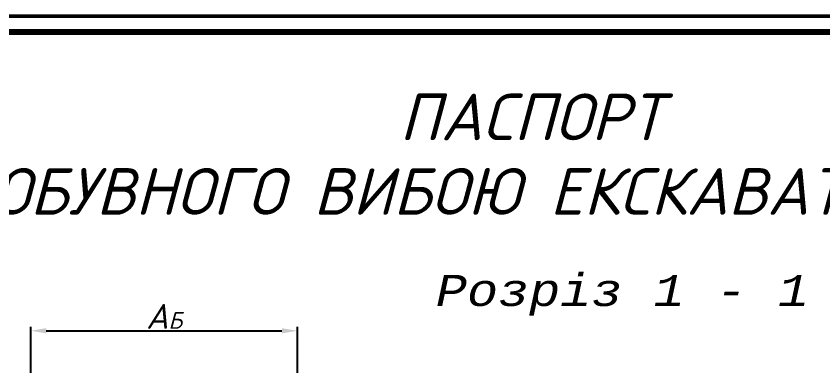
# Model space of a CAD drawing. Header units: millimetres. Extents: x 1555 to 5750, y -1109 to 1444.
# Drawn here: x 2707.3 to 2967.3, y 610.5 to 723 of the extents above; entities that cross this region are included whole.
import ezdxf

# ---------------------------------------------------------------- set-up
doc = ezdxf.new("R2010")
doc.units = ezdxf.units.MM
doc.styles.add('стиль2', font='isocteur.ttf')
doc.dimstyles.new('ISO-25', dxfattribs={"dimtxt": 2.5, "dimasz": 2.5, "dimexe": 1.25, "dimexo": 0.625, "dimtad": 1, "dimtxsty": 'Standard', "dimcen": 2.5, "dimadec": 0, "dimazin": 0, "dimtfac": 1, "dimtmove": 0, "dimatfit": 3, "dimfxl": 1, "dimarcsym": 0})

# ---------------------------------------------------------------- blocks, each defined once
blk = doc.blocks.new('*D36')
at = {"color": 0, "lineweight": -2, "transparency": 16777216}
for p, q in [((2711.99, 607.99), (2711.99, 622.99)), ((2716.99, 621.74), (2792.99, 621.74)), ((2797.99, 607.99), (2797.99, 622.99))]:
    blk.add_line(p, q, dxfattribs=at)
at = {"color": 0, "lineweight": 25, "transparency": 16777216}
for points in [[(2716.99, 622.58), (2716.99, 620.91), (2711.99, 621.74)], [(2792.99, 622.58), (2792.99, 620.91), (2797.99, 621.74)]]:
    blk.add_solid(points, dxfattribs=at)
at = {"layer": 'Defpoints', "color": 0, "lineweight": 25, "transparency": 16777216}
for p in [(2797.99, 621.74), (2711.99, 607.36), (2797.99, 607.36)]:
    blk.add_point(p, dxfattribs=at)
at = {"color": 0, "transparency": 16777216, "insert": (2754.99, 626.37), "char_height": 8, "attachment_point": 5}
blk.add_mtext('{\\fISOCPEUR|b0|i1|c204|p34;А\\H0.68x;Б}', dxfattribs=at)

msp = doc.modelspace()

# ---------------------------------------------------------------- linework, layer by layer
at = {"color": 0}
msp.add_line((3167.5084, 723.0007), (2573.5084, 723.0007), dxfattribs=at)
at = {"color": 1, "lineweight": 50}
msp.add_line((2573.5084, 723.0007), (3167.5084, 723.0007), dxfattribs=at)
at = {"lineweight": 80}
msp.add_line((2593.5084, 718.0007), (3162.5084, 718.0007), dxfattribs=at)

# ---------------------------------------------------------------- texts
at = {"color": 0, "lineweight": 20, "char_height": 15, "attachment_point": 1}
for s, insert, width in [('{\\fISOCPEUR|b0|i1|c204|p34;ПАСПОРТ}', (2830.7956, 698.0718), 99.958078), ('{\\fISOCPEUR|b0|i1|c204|p34;ВИДОБУВНОГО ВИБОЮ ЕКСКАВАТОРА ЭКГ - 5А\\fTahoma|b0|i0|c204|p32;\\P              }', (2660.7253, 674.0976), 489.879887)]:
    msp.add_mtext(s, dxfattribs=dict(at, insert=insert, width=width))
at = {"color": 0, "lineweight": 30, "insert": (2842.6074, 639.7315), "char_height": 10, "width": 679.055, "attachment_point": 1, "style": 'стиль2'}
msp.add_mtext('{\\fISOCTEUR|b0|i1|c204|p49;Розріз \\fISOCTEUR|b0|i1|c0|p49;1 - 1}', dxfattribs=at)

# ---------------------------------------------------------------- dimensions: what is measured, and where the dimension line sits
at = {"color": 0}
dim = msp.add_linear_dim(base=(2797.9935, 621.7436), p1=(2711.9935, 607.364), p2=(2797.9935, 607.364), text='{\\fISOCPEUR|b0|i1|c204|p34;А\\H0.68x;Б}', dimstyle='ISO-25', override={"dimtxt": 8, "dimasz": 5}, dxfattribs=at)
dim.commit()
dim.dimension.update_dxf_attribs({"geometry": '*D36', "text_midpoint": (2754.9935, 626.3686)})

doc.saveas('drawing.dxf')
